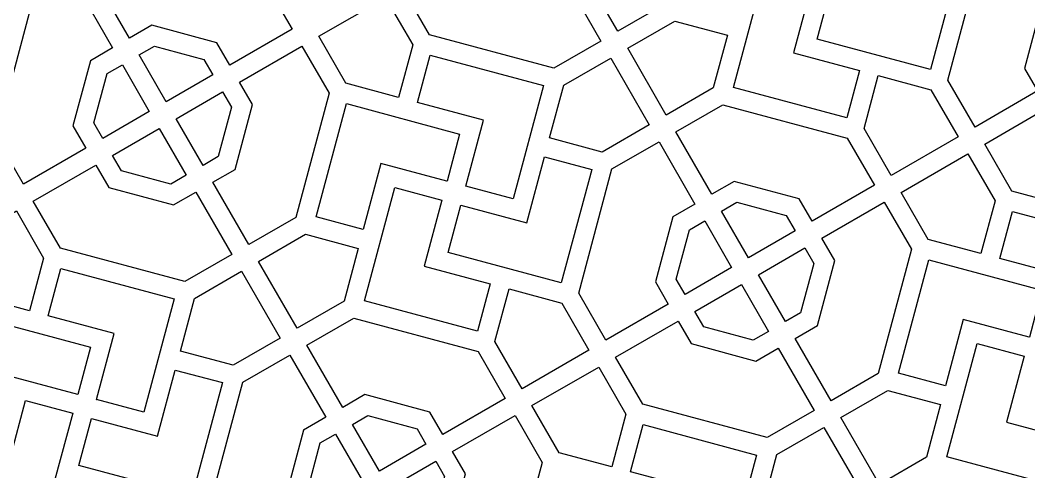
# Model space of a CAD drawing. Header units: centimetres. Extents: x 1.9 to 18.1, y -9.5 to 9.5.
# Drawn here: x 6.387 to 10.741, y 4.709 to 6.658 of the extents above; entities that cross this region are included whole.
import ezdxf

# ---------------------------------------------------------------- set-up
doc = ezdxf.new("R2010")
doc.units = ezdxf.units.CM
doc.header["$MEASUREMENT"] = 0
doc.layers.add('layer 1', color=7, linetype='Continuous')

msp = doc.modelspace()

# ---------------------------------------------------------------- linework, layer by layer
at = {"layer": 'layer 1', "color": 250}
for points, knots in [([(1.85394, 9.5), (1.85394, 9.5), (18.09811, 9.5), (18.09811, 9.5), (18.09811, 9.5), (18.09811, 9.5), (18.09811, 0.05572), (18.09811, 0.05572), (18.09811, 0.05572), (18.09811, 0.05572), (1.85394, 0.05572), (1.85394, 0.05572), (1.85394, 0.05572), (1.85394, 0.05572), (1.85394, 9.5), (1.85394, 9.5)], [0, 0, 0, 0, 0.2, 0.2, 0.2, 0.2, 0.4, 0.4, 0.4, 0.4, 0.6, 0.6, 0.6, 0.6, 1, 1, 1, 1]), ([(8.98309, 7.21415), (8.98309, 7.21415), (8.90797, 6.9338), (8.90797, 6.9338), (8.90797, 6.9338), (8.90797, 6.9338), (8.81209, 6.87845), (8.81209, 6.87845), (8.81209, 6.87845), (8.81209, 6.87845), (8.9672, 6.60979), (8.9672, 6.60979), (8.9672, 6.60979), (8.9672, 6.60979), (9.17002, 6.72689), (9.17002, 6.72689), (9.17002, 6.72689), (9.17002, 6.72689), (9.31383, 7.26364), (9.31383, 7.26364), (9.31383, 7.26364), (9.31383, 7.26364), (9.19669, 7.46653), (9.19669, 7.46653), (9.19669, 7.46653), (9.19669, 7.46653), (8.92721, 7.31095), (8.92721, 7.31095), (8.92721, 7.31095), (8.92721, 7.31095), (8.98309, 7.21415), (8.98309, 7.21415)], [0, 0, 0, 0, 0.1111111, 0.1111111, 0.1111111, 0.1111111, 0.2222222, 0.2222222, 0.2222222, 0.2222222, 0.3333333, 0.3333333, 0.3333333, 0.3333333, 0.4444444, 0.4444444, 0.4444444, 0.4444444, 0.5555556, 0.5555556, 0.5555556, 0.5555556, 0.6666667, 0.6666667, 0.6666667, 0.6666667, 0.7777778, 0.7777778, 0.7777778, 0.7777778, 1, 1, 1, 1]), ([(10.72242, 6.44917), (10.72242, 6.44917), (10.79754, 6.72952), (10.79754, 6.72952), (10.79754, 6.72952), (10.79754, 6.72952), (10.89341, 6.78488), (10.89341, 6.78488), (10.89341, 6.78488), (10.89341, 6.78488), (10.73831, 7.05353), (10.73831, 7.05353), (10.73831, 7.05353), (10.73831, 7.05353), (10.53526, 6.9363), (10.53526, 6.9363), (10.53526, 6.9363), (10.53526, 6.9363), (10.39147, 6.39966), (10.39147, 6.39966), (10.39147, 6.39966), (10.39147, 6.39966), (10.50865, 6.19669), (10.50865, 6.19669), (10.50865, 6.19669), (10.50865, 6.19669), (10.7783, 6.35238), (10.7783, 6.35238), (10.7783, 6.35238), (10.7783, 6.35238), (10.72242, 6.44917), (10.72242, 6.44917)], [0, 0, 0, 0, 0.1111111, 0.1111111, 0.1111111, 0.1111111, 0.2222222, 0.2222222, 0.2222222, 0.2222222, 0.3333333, 0.3333333, 0.3333333, 0.3333333, 0.4444444, 0.4444444, 0.4444444, 0.4444444, 0.5555556, 0.5555556, 0.5555556, 0.5555556, 0.6666667, 0.6666667, 0.6666667, 0.6666667, 0.7777778, 0.7777778, 0.7777778, 0.7777778, 1, 1, 1, 1]), ([(9.88271, 6.78001), (9.88271, 6.78001), (9.88268, 6.77991), (9.88268, 6.77991), (9.88268, 6.77991), (9.88268, 6.77991), (9.88221, 6.78004), (9.88221, 6.78004), (9.88221, 6.78004), (9.88221, 6.78004), (9.8276, 6.57625), (9.8276, 6.57625), (9.8276, 6.57625), (9.8276, 6.57625), (10.31657, 6.44523), (10.31657, 6.44523), (10.31657, 6.44523), (10.31657, 6.44523), (10.44759, 6.9342), (10.44759, 6.9342), (10.44759, 6.9342), (10.44759, 6.9342), (10.24407, 6.98873), (10.24407, 6.98873), (10.24407, 6.98873), (10.24407, 6.98873), (10.16769, 6.70365), (10.16769, 6.70365), (10.16769, 6.70365), (10.16769, 6.70365), (9.88271, 6.78001), (9.88271, 6.78001)], [0, 0, 0, 0, 0.1111111, 0.1111111, 0.1111111, 0.1111111, 0.2222222, 0.2222222, 0.2222222, 0.2222222, 0.3333333, 0.3333333, 0.3333333, 0.3333333, 0.4444444, 0.4444444, 0.4444444, 0.4444444, 0.5555556, 0.5555556, 0.5555556, 0.5555556, 0.6666667, 0.6666667, 0.6666667, 0.6666667, 0.7777778, 0.7777778, 0.7777778, 0.7777778, 1, 1, 1, 1]), ([(7.2353, 6.56085), (7.2353, 6.56085), (7.29118, 6.46406), (7.29118, 6.46406), (7.29118, 6.46406), (7.29118, 6.46406), (7.56067, 6.61965), (7.56067, 6.61965), (7.56067, 6.61965), (7.56067, 6.61965), (7.44349, 6.82261), (7.44349, 6.82261), (7.44349, 6.82261), (7.44349, 6.82261), (6.90684, 6.9664), (6.90684, 6.9664), (6.90684, 6.9664), (6.90684, 6.9664), (6.70396, 6.84927), (6.70396, 6.84927), (6.70396, 6.84927), (6.70396, 6.84927), (6.85907, 6.58062), (6.85907, 6.58062), (6.85907, 6.58062), (6.85907, 6.58062), (6.95495, 6.63597), (6.95495, 6.63597), (6.95495, 6.63597), (6.95495, 6.63597), (7.2353, 6.56085), (7.2353, 6.56085)], [0, 0, 0, 0, 0.1111111, 0.1111111, 0.1111111, 0.1111111, 0.2222222, 0.2222222, 0.2222222, 0.2222222, 0.3333333, 0.3333333, 0.3333333, 0.3333333, 0.4444444, 0.4444444, 0.4444444, 0.4444444, 0.5555556, 0.5555556, 0.5555556, 0.5555556, 0.6666667, 0.6666667, 0.6666667, 0.6666667, 0.7777778, 0.7777778, 0.7777778, 0.7777778, 1, 1, 1, 1]), ([(8.36261, 6.85592), (8.36261, 6.85592), (8.30673, 6.95271), (8.30673, 6.95271), (8.30673, 6.95271), (8.30673, 6.95271), (8.03707, 6.79703), (8.03707, 6.79703), (8.03707, 6.79703), (8.03707, 6.79703), (8.15412, 6.59429), (8.15412, 6.59429), (8.15412, 6.59429), (8.15412, 6.59429), (8.69113, 6.4504), (8.69113, 6.4504), (8.69113, 6.4504), (8.69113, 6.4504), (8.89395, 6.5675), (8.89395, 6.5675), (8.89395, 6.5675), (8.89395, 6.5675), (8.73884, 6.83615), (8.73884, 6.83615), (8.73884, 6.83615), (8.73884, 6.83615), (8.64296, 6.7808), (8.64296, 6.7808), (8.64296, 6.7808), (8.64296, 6.7808), (8.36261, 6.85592), (8.36261, 6.85592)], [0, 0, 0, 0, 0.1111111, 0.1111111, 0.1111111, 0.1111111, 0.2222222, 0.2222222, 0.2222222, 0.2222222, 0.3333333, 0.3333333, 0.3333333, 0.3333333, 0.4444444, 0.4444444, 0.4444444, 0.4444444, 0.5555556, 0.5555556, 0.5555556, 0.5555556, 0.6666667, 0.6666667, 0.6666667, 0.6666667, 0.7777778, 0.7777778, 0.7777778, 0.7777778, 1, 1, 1, 1]), ([(9.80101, 6.80209), (9.80101, 6.80209), (9.59738, 6.85666), (9.59738, 6.85666), (9.59738, 6.85666), (9.59738, 6.85666), (9.46636, 6.36769), (9.46636, 6.36769), (9.46636, 6.36769), (9.46636, 6.36769), (9.95533, 6.23667), (9.95533, 6.23667), (9.95533, 6.23667), (9.95533, 6.23667), (10.00989, 6.4403), (10.00989, 6.4403), (10.00989, 6.4403), (10.00989, 6.4403), (9.72456, 6.51676), (9.72456, 6.51676), (9.72456, 6.51676), (9.72456, 6.51676), (9.80101, 6.80209), (9.80101, 6.80209)], [0, 0, 0, 0, 0.1428571, 0.1428571, 0.1428571, 0.1428571, 0.2857143, 0.2857143, 0.2857143, 0.2857143, 0.4285714, 0.4285714, 0.4285714, 0.4285714, 0.5714286, 0.5714286, 0.5714286, 0.5714286, 0.7142857, 0.7142857, 0.7142857, 0.7142857, 1, 1, 1, 1]), ([(6.61482, 6.20262), (6.61482, 6.20262), (6.68994, 6.48297), (6.68994, 6.48297), (6.68994, 6.48297), (6.68994, 6.48297), (6.78582, 6.53832), (6.78582, 6.53832), (6.78582, 6.53832), (6.78582, 6.53832), (6.63071, 6.80698), (6.63071, 6.80698), (6.63071, 6.80698), (6.63071, 6.80698), (6.42766, 6.68975), (6.42766, 6.68975), (6.42766, 6.68975), (6.42766, 6.68975), (6.28387, 6.15311), (6.28387, 6.15311), (6.28387, 6.15311), (6.28387, 6.15311), (6.40105, 5.95014), (6.40105, 5.95014), (6.40105, 5.95014), (6.40105, 5.95014), (6.6707, 6.10582), (6.6707, 6.10582), (6.6707, 6.10582), (6.6707, 6.10582), (6.61482, 6.20262), (6.61482, 6.20262)], [0, 0, 0, 0, 0.1111111, 0.1111111, 0.1111111, 0.1111111, 0.2222222, 0.2222222, 0.2222222, 0.2222222, 0.3333333, 0.3333333, 0.3333333, 0.3333333, 0.4444444, 0.4444444, 0.4444444, 0.4444444, 0.5555556, 0.5555556, 0.5555556, 0.5555556, 0.6666667, 0.6666667, 0.6666667, 0.6666667, 0.7777778, 0.7777778, 0.7777778, 0.7777778, 1, 1, 1, 1]), ([(8.02062, 6.32445), (8.02062, 6.32445), (8.08152, 6.55176), (8.08152, 6.55176), (8.08152, 6.55176), (8.08152, 6.55176), (7.96421, 6.75496), (7.96421, 6.75496), (7.96421, 6.75496), (7.96421, 6.75496), (7.67583, 6.58847), (7.67583, 6.58847), (7.67583, 6.58847), (7.67583, 6.58847), (7.79305, 6.38543), (7.79305, 6.38543), (7.79305, 6.38543), (7.79305, 6.38543), (8.02062, 6.32445), (8.02062, 6.32445)], [0, 0, 0, 0, 0.1666667, 0.1666667, 0.1666667, 0.1666667, 0.3333333, 0.3333333, 0.3333333, 0.3333333, 0.5, 0.5, 0.5, 0.5, 0.6666667, 0.6666667, 0.6666667, 0.6666667, 1, 1, 1, 1]), ([(9.17576, 6.24855), (9.17576, 6.24855), (9.37873, 6.36573), (9.37873, 6.36573), (9.37873, 6.36573), (9.37873, 6.36573), (9.43966, 6.59311), (9.43966, 6.59311), (9.43966, 6.59311), (9.43966, 6.59311), (9.21217, 6.65407), (9.21217, 6.65407), (9.21217, 6.65407), (9.21217, 6.65407), (9.00927, 6.53693), (9.00927, 6.53693), (9.00927, 6.53693), (9.00927, 6.53693), (9.17576, 6.24855), (9.17576, 6.24855)], [0, 0, 0, 0, 0.1666667, 0.1666667, 0.1666667, 0.1666667, 0.3333333, 0.3333333, 0.3333333, 0.3333333, 0.5, 0.5, 0.5, 0.5, 0.6666667, 0.6666667, 0.6666667, 0.6666667, 1, 1, 1, 1]), ([(7.21832, 6.42199), (7.21832, 6.42199), (7.17986, 6.4886), (7.17986, 6.4886), (7.17986, 6.4886), (7.17986, 6.4886), (6.96683, 6.54568), (6.96683, 6.54568), (6.96683, 6.54568), (6.96683, 6.54568), (6.90114, 6.50775), (6.90114, 6.50775), (6.90114, 6.50775), (6.90114, 6.50775), (7.01757, 6.30609), (7.01757, 6.30609), (7.01757, 6.30609), (7.01757, 6.30609), (7.21832, 6.42199), (7.21832, 6.42199)], [0, 0, 0, 0, 0.1666667, 0.1666667, 0.1666667, 0.1666667, 0.3333333, 0.3333333, 0.3333333, 0.3333333, 0.5, 0.5, 0.5, 0.5, 0.6666667, 0.6666667, 0.6666667, 0.6666667, 1, 1, 1, 1]), ([(7.38936, 6.29401), (7.38936, 6.29401), (7.31424, 6.01366), (7.31424, 6.01366), (7.31424, 6.01366), (7.31424, 6.01366), (7.21836, 5.9583), (7.21836, 5.9583), (7.21836, 5.9583), (7.21836, 5.9583), (7.37347, 5.68965), (7.37347, 5.68965), (7.37347, 5.68965), (7.37347, 5.68965), (7.57629, 5.80675), (7.57629, 5.80675), (7.57629, 5.80675), (7.57629, 5.80675), (7.72011, 6.3435), (7.72011, 6.3435), (7.72011, 6.3435), (7.72011, 6.3435), (7.60296, 6.54639), (7.60296, 6.54639), (7.60296, 6.54639), (7.60296, 6.54639), (7.33348, 6.39081), (7.33348, 6.39081), (7.33348, 6.39081), (7.33348, 6.39081), (7.38936, 6.29401), (7.38936, 6.29401)], [0, 0, 0, 0, 0.1111111, 0.1111111, 0.1111111, 0.1111111, 0.2222222, 0.2222222, 0.2222222, 0.2222222, 0.3333333, 0.3333333, 0.3333333, 0.3333333, 0.4444444, 0.4444444, 0.4444444, 0.4444444, 0.5555556, 0.5555556, 0.5555556, 0.5555556, 0.6666667, 0.6666667, 0.6666667, 0.6666667, 0.7777778, 0.7777778, 0.7777778, 0.7777778, 1, 1, 1, 1]), ([(8.31067, 5.94147), (8.31067, 5.94147), (8.31078, 5.94145), (8.31078, 5.94145), (8.31078, 5.94145), (8.31078, 5.94145), (8.31071, 5.94115), (8.31071, 5.94115), (8.31071, 5.94115), (8.31071, 5.94115), (8.51446, 5.88655), (8.51446, 5.88655), (8.51446, 5.88655), (8.51446, 5.88655), (8.64548, 6.37552), (8.64548, 6.37552), (8.64548, 6.37552), (8.64548, 6.37552), (8.15651, 6.50655), (8.15651, 6.50655), (8.15651, 6.50655), (8.15651, 6.50655), (8.10189, 6.30268), (8.10189, 6.30268), (8.10189, 6.30268), (8.10189, 6.30268), (8.38699, 6.22629), (8.38699, 6.22629), (8.38699, 6.22629), (8.38699, 6.22629), (8.31067, 5.94147), (8.31067, 5.94147)], [0, 0, 0, 0, 0.1111111, 0.1111111, 0.1111111, 0.1111111, 0.2222222, 0.2222222, 0.2222222, 0.2222222, 0.3333333, 0.3333333, 0.3333333, 0.3333333, 0.4444444, 0.4444444, 0.4444444, 0.4444444, 0.5555556, 0.5555556, 0.5555556, 0.5555556, 0.6666667, 0.6666667, 0.6666667, 0.6666667, 0.7777778, 0.7777778, 0.7777778, 0.7777778, 1, 1, 1, 1]), ([(8.93602, 6.49463), (8.93602, 6.49463), (8.73311, 6.37749), (8.73311, 6.37749), (8.73311, 6.37749), (8.73311, 6.37749), (8.67212, 6.14987), (8.67212, 6.14987), (8.67212, 6.14987), (8.67212, 6.14987), (8.89938, 6.08898), (8.89938, 6.08898), (8.89938, 6.08898), (8.89938, 6.08898), (9.10251, 6.20626), (9.10251, 6.20626), (9.10251, 6.20626), (9.10251, 6.20626), (8.93602, 6.49463), (8.93602, 6.49463)], [0, 0, 0, 0, 0.1666667, 0.1666667, 0.1666667, 0.1666667, 0.3333333, 0.3333333, 0.3333333, 0.3333333, 0.5, 0.5, 0.5, 0.5, 0.6666667, 0.6666667, 0.6666667, 0.6666667, 1, 1, 1, 1]), ([(6.74357, 6.14789), (6.74357, 6.14789), (6.94432, 6.2638), (6.94432, 6.2638), (6.94432, 6.2638), (6.94432, 6.2638), (6.82789, 6.46546), (6.82789, 6.46546), (6.82789, 6.46546), (6.82789, 6.46546), (6.76219, 6.42753), (6.76219, 6.42753), (6.76219, 6.42753), (6.76219, 6.42753), (6.70511, 6.2145), (6.70511, 6.2145), (6.70511, 6.2145), (6.70511, 6.2145), (6.74357, 6.14789), (6.74357, 6.14789)], [0, 0, 0, 0, 0.1666667, 0.1666667, 0.1666667, 0.1666667, 0.3333333, 0.3333333, 0.3333333, 0.3333333, 0.5, 0.5, 0.5, 0.5, 0.6666667, 0.6666667, 0.6666667, 0.6666667, 1, 1, 1, 1]), ([(10.43578, 6.15462), (10.43578, 6.15462), (10.3186, 6.35759), (10.3186, 6.35759), (10.3186, 6.35759), (10.3186, 6.35759), (10.09116, 6.41853), (10.09116, 6.41853), (10.09116, 6.41853), (10.09116, 6.41853), (10.03022, 6.1911), (10.03022, 6.1911), (10.03022, 6.1911), (10.03022, 6.1911), (10.14741, 5.98813), (10.14741, 5.98813), (10.14741, 5.98813), (10.14741, 5.98813), (10.43578, 6.15462), (10.43578, 6.15462)], [0, 0, 0, 0, 0.1666667, 0.1666667, 0.1666667, 0.1666667, 0.3333333, 0.3333333, 0.3333333, 0.3333333, 0.5, 0.5, 0.5, 0.5, 0.6666667, 0.6666667, 0.6666667, 0.6666667, 1, 1, 1, 1]), ([(7.26061, 6.34874), (7.26061, 6.34874), (7.05986, 6.23284), (7.05986, 6.23284), (7.05986, 6.23284), (7.05986, 6.23284), (7.17629, 6.03117), (7.17629, 6.03117), (7.17629, 6.03117), (7.17629, 6.03117), (7.24199, 6.0691), (7.24199, 6.0691), (7.24199, 6.0691), (7.24199, 6.0691), (7.29907, 6.28212), (7.29907, 6.28212), (7.29907, 6.28212), (7.29907, 6.28212), (7.26061, 6.34874), (7.26061, 6.34874)], [0, 0, 0, 0, 0.1666667, 0.1666667, 0.1666667, 0.1666667, 0.3333333, 0.3333333, 0.3333333, 0.3333333, 0.5, 0.5, 0.5, 0.5, 0.6666667, 0.6666667, 0.6666667, 0.6666667, 1, 1, 1, 1]), ([(8.22915, 5.96327), (8.22915, 5.96327), (8.22939, 5.9632), (8.22939, 5.9632), (8.22939, 5.9632), (8.22939, 5.9632), (8.28394, 6.16678), (8.28394, 6.16678), (8.28394, 6.16678), (8.28394, 6.16678), (7.79497, 6.29781), (7.79497, 6.29781), (7.79497, 6.29781), (7.79497, 6.29781), (7.66395, 5.80884), (7.66395, 5.80884), (7.66395, 5.80884), (7.66395, 5.80884), (7.8677, 5.75424), (7.8677, 5.75424), (7.8677, 5.75424), (7.8677, 5.75424), (7.94415, 6.03957), (7.94415, 6.03957), (7.94415, 6.03957), (7.94415, 6.03957), (8.22913, 5.96321), (8.22913, 5.96321), (8.22913, 5.96321), (8.22913, 5.96321), (8.22915, 5.96327), (8.22915, 5.96327)], [0, 0, 0, 0, 0.1111111, 0.1111111, 0.1111111, 0.1111111, 0.2222222, 0.2222222, 0.2222222, 0.2222222, 0.3333333, 0.3333333, 0.3333333, 0.3333333, 0.4444444, 0.4444444, 0.4444444, 0.4444444, 0.5555556, 0.5555556, 0.5555556, 0.5555556, 0.6666667, 0.6666667, 0.6666667, 0.6666667, 0.7777778, 0.7777778, 0.7777778, 0.7777778, 1, 1, 1, 1]), ([(9.74917, 5.88726), (9.74917, 5.88726), (9.80505, 5.79047), (9.80505, 5.79047), (9.80505, 5.79047), (9.80505, 5.79047), (10.07454, 5.94606), (10.07454, 5.94606), (10.07454, 5.94606), (10.07454, 5.94606), (9.95736, 6.14902), (9.95736, 6.14902), (9.95736, 6.14902), (9.95736, 6.14902), (9.42071, 6.29282), (9.42071, 6.29282), (9.42071, 6.29282), (9.42071, 6.29282), (9.21783, 6.17568), (9.21783, 6.17568), (9.21783, 6.17568), (9.21783, 6.17568), (9.37294, 5.90703), (9.37294, 5.90703), (9.37294, 5.90703), (9.37294, 5.90703), (9.46882, 5.96238), (9.46882, 5.96238), (9.46882, 5.96238), (9.46882, 5.96238), (9.74917, 5.88726), (9.74917, 5.88726)], [0, 0, 0, 0, 0.1111111, 0.1111111, 0.1111111, 0.1111111, 0.2222222, 0.2222222, 0.2222222, 0.2222222, 0.3333333, 0.3333333, 0.3333333, 0.3333333, 0.4444444, 0.4444444, 0.4444444, 0.4444444, 0.5555556, 0.5555556, 0.5555556, 0.5555556, 0.6666667, 0.6666667, 0.6666667, 0.6666667, 0.7777778, 0.7777778, 0.7777778, 0.7777778, 1, 1, 1, 1]), ([(10.87648, 6.18233), (10.87648, 6.18233), (10.82059, 6.27912), (10.82059, 6.27912), (10.82059, 6.27912), (10.82059, 6.27912), (10.55094, 6.12344), (10.55094, 6.12344), (10.55094, 6.12344), (10.55094, 6.12344), (10.66799, 5.9207), (10.66799, 5.9207), (10.66799, 5.9207), (10.66799, 5.9207), (11.205, 5.77682), (11.205, 5.77682), (11.205, 5.77682), (11.205, 5.77682), (11.40781, 5.89391), (11.40781, 5.89391), (11.40781, 5.89391), (11.40781, 5.89391), (11.25271, 6.16256), (11.25271, 6.16256), (11.25271, 6.16256), (11.25271, 6.16256), (11.15683, 6.10721), (11.15683, 6.10721), (11.15683, 6.10721), (11.15683, 6.10721), (10.87648, 6.18233), (10.87648, 6.18233)], [0, 0, 0, 0, 0.1111111, 0.1111111, 0.1111111, 0.1111111, 0.2222222, 0.2222222, 0.2222222, 0.2222222, 0.3333333, 0.3333333, 0.3333333, 0.3333333, 0.4444444, 0.4444444, 0.4444444, 0.4444444, 0.5555556, 0.5555556, 0.5555556, 0.5555556, 0.6666667, 0.6666667, 0.6666667, 0.6666667, 0.7777778, 0.7777778, 0.7777778, 0.7777778, 1, 1, 1, 1]), ([(6.78586, 6.07464), (6.78586, 6.07464), (6.82432, 6.00803), (6.82432, 6.00803), (6.82432, 6.00803), (6.82432, 6.00803), (7.03735, 5.95095), (7.03735, 5.95095), (7.03735, 5.95095), (7.03735, 5.95095), (7.10304, 5.98888), (7.10304, 5.98888), (7.10304, 5.98888), (7.10304, 5.98888), (6.98661, 6.19054), (6.98661, 6.19054), (6.98661, 6.19054), (6.98661, 6.19054), (6.78586, 6.07464), (6.78586, 6.07464)], [0, 0, 0, 0, 0.1666667, 0.1666667, 0.1666667, 0.1666667, 0.3333333, 0.3333333, 0.3333333, 0.3333333, 0.5, 0.5, 0.5, 0.5, 0.6666667, 0.6666667, 0.6666667, 0.6666667, 1, 1, 1, 1]), ([(9.12869, 5.52903), (9.12869, 5.52903), (9.20381, 5.80938), (9.20381, 5.80938), (9.20381, 5.80938), (9.20381, 5.80938), (9.29969, 5.86474), (9.29969, 5.86474), (9.29969, 5.86474), (9.29969, 5.86474), (9.14458, 6.13339), (9.14458, 6.13339), (9.14458, 6.13339), (9.14458, 6.13339), (8.94153, 6.01616), (8.94153, 6.01616), (8.94153, 6.01616), (8.94153, 6.01616), (8.79774, 5.47952), (8.79774, 5.47952), (8.79774, 5.47952), (8.79774, 5.47952), (8.91492, 5.27655), (8.91492, 5.27655), (8.91492, 5.27655), (8.91492, 5.27655), (9.18457, 5.43224), (9.18457, 5.43224), (9.18457, 5.43224), (9.18457, 5.43224), (9.12869, 5.52903), (9.12869, 5.52903)], [0, 0, 0, 0, 0.1111111, 0.1111111, 0.1111111, 0.1111111, 0.2222222, 0.2222222, 0.2222222, 0.2222222, 0.3333333, 0.3333333, 0.3333333, 0.3333333, 0.4444444, 0.4444444, 0.4444444, 0.4444444, 0.5555556, 0.5555556, 0.5555556, 0.5555556, 0.6666667, 0.6666667, 0.6666667, 0.6666667, 0.7777778, 0.7777778, 0.7777778, 0.7777778, 1, 1, 1, 1]), ([(8.28898, 5.85987), (8.28898, 5.85987), (8.28895, 5.85977), (8.28895, 5.85977), (8.28895, 5.85977), (8.28895, 5.85977), (8.28848, 5.8599), (8.28848, 5.8599), (8.28848, 5.8599), (8.28848, 5.8599), (8.23387, 5.65611), (8.23387, 5.65611), (8.23387, 5.65611), (8.23387, 5.65611), (8.72284, 5.52509), (8.72284, 5.52509), (8.72284, 5.52509), (8.72284, 5.52509), (8.85386, 6.01406), (8.85386, 6.01406), (8.85386, 6.01406), (8.85386, 6.01406), (8.65035, 6.0686), (8.65035, 6.0686), (8.65035, 6.0686), (8.65035, 6.0686), (8.57396, 5.78351), (8.57396, 5.78351), (8.57396, 5.78351), (8.57396, 5.78351), (8.28898, 5.85987), (8.28898, 5.85987)], [0, 0, 0, 0, 0.1111111, 0.1111111, 0.1111111, 0.1111111, 0.2222222, 0.2222222, 0.2222222, 0.2222222, 0.3333333, 0.3333333, 0.3333333, 0.3333333, 0.4444444, 0.4444444, 0.4444444, 0.4444444, 0.5555556, 0.5555556, 0.5555556, 0.5555556, 0.6666667, 0.6666667, 0.6666667, 0.6666667, 0.7777778, 0.7777778, 0.7777778, 0.7777778, 1, 1, 1, 1]), ([(10.53448, 5.65087), (10.53448, 5.65087), (10.59539, 5.87818), (10.59539, 5.87818), (10.59539, 5.87818), (10.59539, 5.87818), (10.47808, 6.08137), (10.47808, 6.08137), (10.47808, 6.08137), (10.47808, 6.08137), (10.1897, 5.91488), (10.1897, 5.91488), (10.1897, 5.91488), (10.1897, 5.91488), (10.30692, 5.71184), (10.30692, 5.71184), (10.30692, 5.71184), (10.30692, 5.71184), (10.53448, 5.65087), (10.53448, 5.65087)], [0, 0, 0, 0, 0.1666667, 0.1666667, 0.1666667, 0.1666667, 0.3333333, 0.3333333, 0.3333333, 0.3333333, 0.5, 0.5, 0.5, 0.5, 0.6666667, 0.6666667, 0.6666667, 0.6666667, 1, 1, 1, 1]), ([(6.76888, 5.93578), (6.76888, 5.93578), (6.713, 6.03257), (6.713, 6.03257), (6.713, 6.03257), (6.713, 6.03257), (6.44334, 5.87689), (6.44334, 5.87689), (6.44334, 5.87689), (6.44334, 5.87689), (6.5604, 5.67415), (6.5604, 5.67415), (6.5604, 5.67415), (6.5604, 5.67415), (7.0974, 5.53026), (7.0974, 5.53026), (7.0974, 5.53026), (7.0974, 5.53026), (7.30022, 5.64736), (7.30022, 5.64736), (7.30022, 5.64736), (7.30022, 5.64736), (7.14511, 5.91601), (7.14511, 5.91601), (7.14511, 5.91601), (7.14511, 5.91601), (7.04923, 5.86066), (7.04923, 5.86066), (7.04923, 5.86066), (7.04923, 5.86066), (6.76888, 5.93578), (6.76888, 5.93578)], [0, 0, 0, 0, 0.1111111, 0.1111111, 0.1111111, 0.1111111, 0.2222222, 0.2222222, 0.2222222, 0.2222222, 0.3333333, 0.3333333, 0.3333333, 0.3333333, 0.4444444, 0.4444444, 0.4444444, 0.4444444, 0.5555556, 0.5555556, 0.5555556, 0.5555556, 0.6666667, 0.6666667, 0.6666667, 0.6666667, 0.7777778, 0.7777778, 0.7777778, 0.7777778, 1, 1, 1, 1]), ([(8.20728, 5.88196), (8.20728, 5.88196), (8.00365, 5.93652), (8.00365, 5.93652), (8.00365, 5.93652), (8.00365, 5.93652), (7.87263, 5.44755), (7.87263, 5.44755), (7.87263, 5.44755), (7.87263, 5.44755), (8.3616, 5.31653), (8.3616, 5.31653), (8.3616, 5.31653), (8.3616, 5.31653), (8.41616, 5.52016), (8.41616, 5.52016), (8.41616, 5.52016), (8.41616, 5.52016), (8.13083, 5.59662), (8.13083, 5.59662), (8.13083, 5.59662), (8.13083, 5.59662), (8.20728, 5.88196), (8.20728, 5.88196)], [0, 0, 0, 0, 0.1428571, 0.1428571, 0.1428571, 0.1428571, 0.2857143, 0.2857143, 0.2857143, 0.2857143, 0.4285714, 0.4285714, 0.4285714, 0.4285714, 0.5714286, 0.5714286, 0.5714286, 0.5714286, 0.7142857, 0.7142857, 0.7142857, 0.7142857, 1, 1, 1, 1]), ([(6.42689, 5.40431), (6.42689, 5.40431), (6.48779, 5.63163), (6.48779, 5.63163), (6.48779, 5.63163), (6.48779, 5.63163), (6.37048, 5.83482), (6.37048, 5.83482), (6.37048, 5.83482), (6.37048, 5.83482), (6.0821, 5.66833), (6.0821, 5.66833), (6.0821, 5.66833), (6.0821, 5.66833), (6.19932, 5.46529), (6.19932, 5.46529), (6.19932, 5.46529), (6.19932, 5.46529), (6.42689, 5.40431), (6.42689, 5.40431)], [0, 0, 0, 0, 0.1666667, 0.1666667, 0.1666667, 0.1666667, 0.3333333, 0.3333333, 0.3333333, 0.3333333, 0.5, 0.5, 0.5, 0.5, 0.6666667, 0.6666667, 0.6666667, 0.6666667, 1, 1, 1, 1]), ([(9.73219, 5.7484), (9.73219, 5.7484), (9.69373, 5.81501), (9.69373, 5.81501), (9.69373, 5.81501), (9.69373, 5.81501), (9.4807, 5.87209), (9.4807, 5.87209), (9.4807, 5.87209), (9.4807, 5.87209), (9.41501, 5.83416), (9.41501, 5.83416), (9.41501, 5.83416), (9.41501, 5.83416), (9.53144, 5.6325), (9.53144, 5.6325), (9.53144, 5.6325), (9.53144, 5.6325), (9.73219, 5.7484), (9.73219, 5.7484)], [0, 0, 0, 0, 0.1666667, 0.1666667, 0.1666667, 0.1666667, 0.3333333, 0.3333333, 0.3333333, 0.3333333, 0.5, 0.5, 0.5, 0.5, 0.6666667, 0.6666667, 0.6666667, 0.6666667, 1, 1, 1, 1]), ([(9.90323, 5.62042), (9.90323, 5.62042), (9.82811, 5.34007), (9.82811, 5.34007), (9.82811, 5.34007), (9.82811, 5.34007), (9.73223, 5.28472), (9.73223, 5.28472), (9.73223, 5.28472), (9.73223, 5.28472), (9.88734, 5.01606), (9.88734, 5.01606), (9.88734, 5.01606), (9.88734, 5.01606), (10.09015, 5.13316), (10.09015, 5.13316), (10.09015, 5.13316), (10.09015, 5.13316), (10.23397, 5.66991), (10.23397, 5.66991), (10.23397, 5.66991), (10.23397, 5.66991), (10.11683, 5.87281), (10.11683, 5.87281), (10.11683, 5.87281), (10.11683, 5.87281), (9.84734, 5.71722), (9.84734, 5.71722), (9.84734, 5.71722), (9.84734, 5.71722), (9.90323, 5.62042), (9.90323, 5.62042)], [0, 0, 0, 0, 0.1111111, 0.1111111, 0.1111111, 0.1111111, 0.2222222, 0.2222222, 0.2222222, 0.2222222, 0.3333333, 0.3333333, 0.3333333, 0.3333333, 0.4444444, 0.4444444, 0.4444444, 0.4444444, 0.5555556, 0.5555556, 0.5555556, 0.5555556, 0.6666667, 0.6666667, 0.6666667, 0.6666667, 0.7777778, 0.7777778, 0.7777778, 0.7777778, 1, 1, 1, 1]), ([(9.25744, 5.4743), (9.25744, 5.4743), (9.45819, 5.59021), (9.45819, 5.59021), (9.45819, 5.59021), (9.45819, 5.59021), (9.34176, 5.79187), (9.34176, 5.79187), (9.34176, 5.79187), (9.34176, 5.79187), (9.27606, 5.75394), (9.27606, 5.75394), (9.27606, 5.75394), (9.27606, 5.75394), (9.21898, 5.54092), (9.21898, 5.54092), (9.21898, 5.54092), (9.21898, 5.54092), (9.25744, 5.4743), (9.25744, 5.4743)], [0, 0, 0, 0, 0.1666667, 0.1666667, 0.1666667, 0.1666667, 0.3333333, 0.3333333, 0.3333333, 0.3333333, 0.5, 0.5, 0.5, 0.5, 0.6666667, 0.6666667, 0.6666667, 0.6666667, 1, 1, 1, 1]), ([(10.82454, 5.26789), (10.82454, 5.26789), (10.82465, 5.26786), (10.82465, 5.26786), (10.82465, 5.26786), (10.82465, 5.26786), (10.82457, 5.26756), (10.82457, 5.26756), (10.82457, 5.26756), (10.82457, 5.26756), (11.02833, 5.21297), (11.02833, 5.21297), (11.02833, 5.21297), (11.02833, 5.21297), (11.15935, 5.70193), (11.15935, 5.70193), (11.15935, 5.70193), (11.15935, 5.70193), (10.67038, 5.83296), (10.67038, 5.83296), (10.67038, 5.83296), (10.67038, 5.83296), (10.61575, 5.62909), (10.61575, 5.62909), (10.61575, 5.62909), (10.61575, 5.62909), (10.90086, 5.5527), (10.90086, 5.5527), (10.90086, 5.5527), (10.90086, 5.5527), (10.82454, 5.26789), (10.82454, 5.26789)], [0, 0, 0, 0, 0.1111111, 0.1111111, 0.1111111, 0.1111111, 0.2222222, 0.2222222, 0.2222222, 0.2222222, 0.3333333, 0.3333333, 0.3333333, 0.3333333, 0.4444444, 0.4444444, 0.4444444, 0.4444444, 0.5555556, 0.5555556, 0.5555556, 0.5555556, 0.6666667, 0.6666667, 0.6666667, 0.6666667, 0.7777778, 0.7777778, 0.7777778, 0.7777778, 1, 1, 1, 1]), ([(7.58203, 5.32841), (7.58203, 5.32841), (7.785, 5.44559), (7.785, 5.44559), (7.785, 5.44559), (7.785, 5.44559), (7.84593, 5.67297), (7.84593, 5.67297), (7.84593, 5.67297), (7.84593, 5.67297), (7.61844, 5.73393), (7.61844, 5.73393), (7.61844, 5.73393), (7.61844, 5.73393), (7.41554, 5.61679), (7.41554, 5.61679), (7.41554, 5.61679), (7.41554, 5.61679), (7.58203, 5.32841), (7.58203, 5.32841)], [0, 0, 0, 0, 0.1666667, 0.1666667, 0.1666667, 0.1666667, 0.3333333, 0.3333333, 0.3333333, 0.3333333, 0.5, 0.5, 0.5, 0.5, 0.6666667, 0.6666667, 0.6666667, 0.6666667, 1, 1, 1, 1]), ([(9.77448, 5.67515), (9.77448, 5.67515), (9.57373, 5.55925), (9.57373, 5.55925), (9.57373, 5.55925), (9.57373, 5.55925), (9.69016, 5.35758), (9.69016, 5.35758), (9.69016, 5.35758), (9.69016, 5.35758), (9.75586, 5.39551), (9.75586, 5.39551), (9.75586, 5.39551), (9.75586, 5.39551), (9.81294, 5.60854), (9.81294, 5.60854), (9.81294, 5.60854), (9.81294, 5.60854), (9.77448, 5.67515), (9.77448, 5.67515)], [0, 0, 0, 0, 0.1666667, 0.1666667, 0.1666667, 0.1666667, 0.3333333, 0.3333333, 0.3333333, 0.3333333, 0.5, 0.5, 0.5, 0.5, 0.6666667, 0.6666667, 0.6666667, 0.6666667, 1, 1, 1, 1]), ([(10.74302, 5.28968), (10.74302, 5.28968), (10.74326, 5.28962), (10.74326, 5.28962), (10.74326, 5.28962), (10.74326, 5.28962), (10.79781, 5.49319), (10.79781, 5.49319), (10.79781, 5.49319), (10.79781, 5.49319), (10.30884, 5.62422), (10.30884, 5.62422), (10.30884, 5.62422), (10.30884, 5.62422), (10.17782, 5.13525), (10.17782, 5.13525), (10.17782, 5.13525), (10.17782, 5.13525), (10.38157, 5.08065), (10.38157, 5.08065), (10.38157, 5.08065), (10.38157, 5.08065), (10.45802, 5.36598), (10.45802, 5.36598), (10.45802, 5.36598), (10.45802, 5.36598), (10.743, 5.28962), (10.743, 5.28962), (10.743, 5.28962), (10.743, 5.28962), (10.74302, 5.28968), (10.74302, 5.28968)], [0, 0, 0, 0, 0.1111111, 0.1111111, 0.1111111, 0.1111111, 0.2222222, 0.2222222, 0.2222222, 0.2222222, 0.3333333, 0.3333333, 0.3333333, 0.3333333, 0.4444444, 0.4444444, 0.4444444, 0.4444444, 0.5555556, 0.5555556, 0.5555556, 0.5555556, 0.6666667, 0.6666667, 0.6666667, 0.6666667, 0.7777778, 0.7777778, 0.7777778, 0.7777778, 1, 1, 1, 1]), ([(6.71694, 5.02133), (6.71694, 5.02133), (6.71706, 5.02131), (6.71706, 5.02131), (6.71706, 5.02131), (6.71706, 5.02131), (6.71698, 5.02101), (6.71698, 5.02101), (6.71698, 5.02101), (6.71698, 5.02101), (6.92074, 4.96642), (6.92074, 4.96642), (6.92074, 4.96642), (6.92074, 4.96642), (7.05175, 5.45538), (7.05175, 5.45538), (7.05175, 5.45538), (7.05175, 5.45538), (6.56278, 5.58641), (6.56278, 5.58641), (6.56278, 5.58641), (6.56278, 5.58641), (6.50816, 5.38254), (6.50816, 5.38254), (6.50816, 5.38254), (6.50816, 5.38254), (6.79326, 5.30615), (6.79326, 5.30615), (6.79326, 5.30615), (6.79326, 5.30615), (6.71694, 5.02133), (6.71694, 5.02133)], [0, 0, 0, 0, 0.1111111, 0.1111111, 0.1111111, 0.1111111, 0.2222222, 0.2222222, 0.2222222, 0.2222222, 0.3333333, 0.3333333, 0.3333333, 0.3333333, 0.4444444, 0.4444444, 0.4444444, 0.4444444, 0.5555556, 0.5555556, 0.5555556, 0.5555556, 0.6666667, 0.6666667, 0.6666667, 0.6666667, 0.7777778, 0.7777778, 0.7777778, 0.7777778, 1, 1, 1, 1]), ([(7.34229, 5.57449), (7.34229, 5.57449), (7.13939, 5.45735), (7.13939, 5.45735), (7.13939, 5.45735), (7.13939, 5.45735), (7.0784, 5.22973), (7.0784, 5.22973), (7.0784, 5.22973), (7.0784, 5.22973), (7.30565, 5.16884), (7.30565, 5.16884), (7.30565, 5.16884), (7.30565, 5.16884), (7.50878, 5.28612), (7.50878, 5.28612), (7.50878, 5.28612), (7.50878, 5.28612), (7.34229, 5.57449), (7.34229, 5.57449)], [0, 0, 0, 0, 0.1666667, 0.1666667, 0.1666667, 0.1666667, 0.3333333, 0.3333333, 0.3333333, 0.3333333, 0.5, 0.5, 0.5, 0.5, 0.6666667, 0.6666667, 0.6666667, 0.6666667, 1, 1, 1, 1]), ([(8.84205, 5.23448), (8.84205, 5.23448), (8.72487, 5.43745), (8.72487, 5.43745), (8.72487, 5.43745), (8.72487, 5.43745), (8.49743, 5.49839), (8.49743, 5.49839), (8.49743, 5.49839), (8.49743, 5.49839), (8.43649, 5.27096), (8.43649, 5.27096), (8.43649, 5.27096), (8.43649, 5.27096), (8.55368, 5.06799), (8.55368, 5.06799), (8.55368, 5.06799), (8.55368, 5.06799), (8.84205, 5.23448), (8.84205, 5.23448)], [0, 0, 0, 0, 0.1666667, 0.1666667, 0.1666667, 0.1666667, 0.3333333, 0.3333333, 0.3333333, 0.3333333, 0.5, 0.5, 0.5, 0.5, 0.6666667, 0.6666667, 0.6666667, 0.6666667, 1, 1, 1, 1]), ([(9.29973, 5.40105), (9.29973, 5.40105), (9.33819, 5.33444), (9.33819, 5.33444), (9.33819, 5.33444), (9.33819, 5.33444), (9.55121, 5.27736), (9.55121, 5.27736), (9.55121, 5.27736), (9.55121, 5.27736), (9.61691, 5.31529), (9.61691, 5.31529), (9.61691, 5.31529), (9.61691, 5.31529), (9.50048, 5.51696), (9.50048, 5.51696), (9.50048, 5.51696), (9.50048, 5.51696), (9.29973, 5.40105), (9.29973, 5.40105)], [0, 0, 0, 0, 0.1666667, 0.1666667, 0.1666667, 0.1666667, 0.3333333, 0.3333333, 0.3333333, 0.3333333, 0.5, 0.5, 0.5, 0.5, 0.6666667, 0.6666667, 0.6666667, 0.6666667, 1, 1, 1, 1]), ([(6.63542, 5.04313), (6.63542, 5.04313), (6.63566, 5.04307), (6.63566, 5.04307), (6.63566, 5.04307), (6.63566, 5.04307), (6.69021, 5.24665), (6.69021, 5.24665), (6.69021, 5.24665), (6.69021, 5.24665), (6.20124, 5.37767), (6.20124, 5.37767), (6.20124, 5.37767), (6.20124, 5.37767), (6.07022, 4.8887), (6.07022, 4.8887), (6.07022, 4.8887), (6.07022, 4.8887), (6.27397, 4.8341), (6.27397, 4.8341), (6.27397, 4.8341), (6.27397, 4.8341), (6.35043, 5.11943), (6.35043, 5.11943), (6.35043, 5.11943), (6.35043, 5.11943), (6.6354, 5.04307), (6.6354, 5.04307), (6.6354, 5.04307), (6.6354, 5.04307), (6.63542, 5.04313), (6.63542, 5.04313)], [0, 0, 0, 0, 0.1111111, 0.1111111, 0.1111111, 0.1111111, 0.2222222, 0.2222222, 0.2222222, 0.2222222, 0.3333333, 0.3333333, 0.3333333, 0.3333333, 0.4444444, 0.4444444, 0.4444444, 0.4444444, 0.5555556, 0.5555556, 0.5555556, 0.5555556, 0.6666667, 0.6666667, 0.6666667, 0.6666667, 0.7777778, 0.7777778, 0.7777778, 0.7777778, 1, 1, 1, 1]), ([(8.15544, 4.96712), (8.15544, 4.96712), (8.21132, 4.87033), (8.21132, 4.87033), (8.21132, 4.87033), (8.21132, 4.87033), (8.48081, 5.02592), (8.48081, 5.02592), (8.48081, 5.02592), (8.48081, 5.02592), (8.36363, 5.22888), (8.36363, 5.22888), (8.36363, 5.22888), (8.36363, 5.22888), (7.82698, 5.37268), (7.82698, 5.37268), (7.82698, 5.37268), (7.82698, 5.37268), (7.6241, 5.25554), (7.6241, 5.25554), (7.6241, 5.25554), (7.6241, 5.25554), (7.77921, 4.98689), (7.77921, 4.98689), (7.77921, 4.98689), (7.77921, 4.98689), (7.87509, 5.04224), (7.87509, 5.04224), (7.87509, 5.04224), (7.87509, 5.04224), (8.15544, 4.96712), (8.15544, 4.96712)], [0, 0, 0, 0, 0.1111111, 0.1111111, 0.1111111, 0.1111111, 0.2222222, 0.2222222, 0.2222222, 0.2222222, 0.3333333, 0.3333333, 0.3333333, 0.3333333, 0.4444444, 0.4444444, 0.4444444, 0.4444444, 0.5555556, 0.5555556, 0.5555556, 0.5555556, 0.6666667, 0.6666667, 0.6666667, 0.6666667, 0.7777778, 0.7777778, 0.7777778, 0.7777778, 1, 1, 1, 1]), ([(9.28275, 5.26219), (9.28275, 5.26219), (9.22687, 5.35898), (9.22687, 5.35898), (9.22687, 5.35898), (9.22687, 5.35898), (8.95721, 5.2033), (8.95721, 5.2033), (8.95721, 5.2033), (8.95721, 5.2033), (9.07426, 5.00056), (9.07426, 5.00056), (9.07426, 5.00056), (9.07426, 5.00056), (9.61127, 4.85668), (9.61127, 4.85668), (9.61127, 4.85668), (9.61127, 4.85668), (9.81408, 4.97377), (9.81408, 4.97377), (9.81408, 4.97377), (9.81408, 4.97377), (9.65898, 5.24243), (9.65898, 5.24243), (9.65898, 5.24243), (9.65898, 5.24243), (9.5631, 5.18707), (9.5631, 5.18707), (9.5631, 5.18707), (9.5631, 5.18707), (9.28275, 5.26219), (9.28275, 5.26219)], [0, 0, 0, 0, 0.1111111, 0.1111111, 0.1111111, 0.1111111, 0.2222222, 0.2222222, 0.2222222, 0.2222222, 0.3333333, 0.3333333, 0.3333333, 0.3333333, 0.4444444, 0.4444444, 0.4444444, 0.4444444, 0.5555556, 0.5555556, 0.5555556, 0.5555556, 0.6666667, 0.6666667, 0.6666667, 0.6666667, 0.7777778, 0.7777778, 0.7777778, 0.7777778, 1, 1, 1, 1]), ([(10.72115, 5.20837), (10.72115, 5.20837), (10.51752, 5.26293), (10.51752, 5.26293), (10.51752, 5.26293), (10.51752, 5.26293), (10.3865, 4.77396), (10.3865, 4.77396), (10.3865, 4.77396), (10.3865, 4.77396), (10.87547, 4.64294), (10.87547, 4.64294), (10.87547, 4.64294), (10.87547, 4.64294), (10.93003, 4.84657), (10.93003, 4.84657), (10.93003, 4.84657), (10.93003, 4.84657), (10.6447, 4.92303), (10.6447, 4.92303), (10.6447, 4.92303), (10.6447, 4.92303), (10.72115, 5.20837), (10.72115, 5.20837)], [0, 0, 0, 0, 0.1428571, 0.1428571, 0.1428571, 0.1428571, 0.2857143, 0.2857143, 0.2857143, 0.2857143, 0.4285714, 0.4285714, 0.4285714, 0.4285714, 0.5714286, 0.5714286, 0.5714286, 0.5714286, 0.7142857, 0.7142857, 0.7142857, 0.7142857, 1, 1, 1, 1]), ([(7.53496, 4.60889), (7.53496, 4.60889), (7.61008, 4.88924), (7.61008, 4.88924), (7.61008, 4.88924), (7.61008, 4.88924), (7.70596, 4.9446), (7.70596, 4.9446), (7.70596, 4.9446), (7.70596, 4.9446), (7.55085, 5.21325), (7.55085, 5.21325), (7.55085, 5.21325), (7.55085, 5.21325), (7.3478, 5.09602), (7.3478, 5.09602), (7.3478, 5.09602), (7.3478, 5.09602), (7.20401, 4.55938), (7.20401, 4.55938), (7.20401, 4.55938), (7.20401, 4.55938), (7.32119, 4.35641), (7.32119, 4.35641), (7.32119, 4.35641), (7.32119, 4.35641), (7.59085, 4.5121), (7.59085, 4.5121), (7.59085, 4.5121), (7.59085, 4.5121), (7.53496, 4.60889), (7.53496, 4.60889)], [0, 0, 0, 0, 0.1111111, 0.1111111, 0.1111111, 0.1111111, 0.2222222, 0.2222222, 0.2222222, 0.2222222, 0.3333333, 0.3333333, 0.3333333, 0.3333333, 0.4444444, 0.4444444, 0.4444444, 0.4444444, 0.5555556, 0.5555556, 0.5555556, 0.5555556, 0.6666667, 0.6666667, 0.6666667, 0.6666667, 0.7777778, 0.7777778, 0.7777778, 0.7777778, 1, 1, 1, 1]), ([(6.69525, 4.93973), (6.69525, 4.93973), (6.69522, 4.93963), (6.69522, 4.93963), (6.69522, 4.93963), (6.69522, 4.93963), (6.69475, 4.93976), (6.69475, 4.93976), (6.69475, 4.93976), (6.69475, 4.93976), (6.64014, 4.73598), (6.64014, 4.73598), (6.64014, 4.73598), (6.64014, 4.73598), (7.12912, 4.60496), (7.12912, 4.60496), (7.12912, 4.60496), (7.12912, 4.60496), (7.26013, 5.09392), (7.26013, 5.09392), (7.26013, 5.09392), (7.26013, 5.09392), (7.05662, 5.14846), (7.05662, 5.14846), (7.05662, 5.14846), (7.05662, 5.14846), (6.98023, 4.86337), (6.98023, 4.86337), (6.98023, 4.86337), (6.98023, 4.86337), (6.69525, 4.93973), (6.69525, 4.93973)], [0, 0, 0, 0, 0.1111111, 0.1111111, 0.1111111, 0.1111111, 0.2222222, 0.2222222, 0.2222222, 0.2222222, 0.3333333, 0.3333333, 0.3333333, 0.3333333, 0.4444444, 0.4444444, 0.4444444, 0.4444444, 0.5555556, 0.5555556, 0.5555556, 0.5555556, 0.6666667, 0.6666667, 0.6666667, 0.6666667, 0.7777778, 0.7777778, 0.7777778, 0.7777778, 1, 1, 1, 1]), ([(8.94076, 4.73073), (8.94076, 4.73073), (9.00166, 4.95804), (9.00166, 4.95804), (9.00166, 4.95804), (9.00166, 4.95804), (8.88435, 5.16123), (8.88435, 5.16123), (8.88435, 5.16123), (8.88435, 5.16123), (8.59597, 4.99474), (8.59597, 4.99474), (8.59597, 4.99474), (8.59597, 4.99474), (8.71319, 4.7917), (8.71319, 4.7917), (8.71319, 4.7917), (8.71319, 4.7917), (8.94076, 4.73073), (8.94076, 4.73073)], [0, 0, 0, 0, 0.1666667, 0.1666667, 0.1666667, 0.1666667, 0.3333333, 0.3333333, 0.3333333, 0.3333333, 0.5, 0.5, 0.5, 0.5, 0.6666667, 0.6666667, 0.6666667, 0.6666667, 1, 1, 1, 1]), ([(10.0959, 4.65482), (10.0959, 4.65482), (10.29887, 4.772), (10.29887, 4.772), (10.29887, 4.772), (10.29887, 4.772), (10.35979, 4.99938), (10.35979, 4.99938), (10.35979, 4.99938), (10.35979, 4.99938), (10.1323, 5.06034), (10.1323, 5.06034), (10.1323, 5.06034), (10.1323, 5.06034), (9.92941, 4.9432), (9.92941, 4.9432), (9.92941, 4.9432), (9.92941, 4.9432), (10.0959, 4.65482), (10.0959, 4.65482)], [0, 0, 0, 0, 0.1666667, 0.1666667, 0.1666667, 0.1666667, 0.3333333, 0.3333333, 0.3333333, 0.3333333, 0.5, 0.5, 0.5, 0.5, 0.6666667, 0.6666667, 0.6666667, 0.6666667, 1, 1, 1, 1]), ([(6.61355, 4.96182), (6.61355, 4.96182), (6.40992, 5.01638), (6.40992, 5.01638), (6.40992, 5.01638), (6.40992, 5.01638), (6.2789, 4.52741), (6.2789, 4.52741), (6.2789, 4.52741), (6.2789, 4.52741), (6.76787, 4.39639), (6.76787, 4.39639), (6.76787, 4.39639), (6.76787, 4.39639), (6.82244, 4.60003), (6.82244, 4.60003), (6.82244, 4.60003), (6.82244, 4.60003), (6.5371, 4.67648), (6.5371, 4.67648), (6.5371, 4.67648), (6.5371, 4.67648), (6.61355, 4.96182), (6.61355, 4.96182)], [0, 0, 0, 0, 0.1428571, 0.1428571, 0.1428571, 0.1428571, 0.2857143, 0.2857143, 0.2857143, 0.2857143, 0.4285714, 0.4285714, 0.4285714, 0.4285714, 0.5714286, 0.5714286, 0.5714286, 0.5714286, 0.7142857, 0.7142857, 0.7142857, 0.7142857, 1, 1, 1, 1]), ([(8.13846, 4.82826), (8.13846, 4.82826), (8.1, 4.89487), (8.1, 4.89487), (8.1, 4.89487), (8.1, 4.89487), (7.88697, 4.95195), (7.88697, 4.95195), (7.88697, 4.95195), (7.88697, 4.95195), (7.82128, 4.91402), (7.82128, 4.91402), (7.82128, 4.91402), (7.82128, 4.91402), (7.93771, 4.71236), (7.93771, 4.71236), (7.93771, 4.71236), (7.93771, 4.71236), (8.13846, 4.82826), (8.13846, 4.82826)], [0, 0, 0, 0, 0.1666667, 0.1666667, 0.1666667, 0.1666667, 0.3333333, 0.3333333, 0.3333333, 0.3333333, 0.5, 0.5, 0.5, 0.5, 0.6666667, 0.6666667, 0.6666667, 0.6666667, 1, 1, 1, 1]), ([(8.3095, 4.70028), (8.3095, 4.70028), (8.23438, 4.41993), (8.23438, 4.41993), (8.23438, 4.41993), (8.23438, 4.41993), (8.1385, 4.36458), (8.1385, 4.36458), (8.1385, 4.36458), (8.1385, 4.36458), (8.29361, 4.09592), (8.29361, 4.09592), (8.29361, 4.09592), (8.29361, 4.09592), (8.49643, 4.21302), (8.49643, 4.21302), (8.49643, 4.21302), (8.49643, 4.21302), (8.64024, 4.74977), (8.64024, 4.74977), (8.64024, 4.74977), (8.64024, 4.74977), (8.5231, 4.95267), (8.5231, 4.95267), (8.5231, 4.95267), (8.5231, 4.95267), (8.25362, 4.79708), (8.25362, 4.79708), (8.25362, 4.79708), (8.25362, 4.79708), (8.3095, 4.70028), (8.3095, 4.70028)], [0, 0, 0, 0, 0.1111111, 0.1111111, 0.1111111, 0.1111111, 0.2222222, 0.2222222, 0.2222222, 0.2222222, 0.3333333, 0.3333333, 0.3333333, 0.3333333, 0.4444444, 0.4444444, 0.4444444, 0.4444444, 0.5555556, 0.5555556, 0.5555556, 0.5555556, 0.6666667, 0.6666667, 0.6666667, 0.6666667, 0.7777778, 0.7777778, 0.7777778, 0.7777778, 1, 1, 1, 1]), ([(9.23081, 4.34774), (9.23081, 4.34774), (9.23093, 4.34772), (9.23093, 4.34772), (9.23093, 4.34772), (9.23093, 4.34772), (9.23085, 4.34742), (9.23085, 4.34742), (9.23085, 4.34742), (9.23085, 4.34742), (9.4346, 4.29283), (9.4346, 4.29283), (9.4346, 4.29283), (9.4346, 4.29283), (9.56562, 4.78179), (9.56562, 4.78179), (9.56562, 4.78179), (9.56562, 4.78179), (9.07665, 4.91282), (9.07665, 4.91282), (9.07665, 4.91282), (9.07665, 4.91282), (9.02203, 4.70895), (9.02203, 4.70895), (9.02203, 4.70895), (9.02203, 4.70895), (9.30713, 4.63256), (9.30713, 4.63256), (9.30713, 4.63256), (9.30713, 4.63256), (9.23081, 4.34774), (9.23081, 4.34774)], [0, 0, 0, 0, 0.1111111, 0.1111111, 0.1111111, 0.1111111, 0.2222222, 0.2222222, 0.2222222, 0.2222222, 0.3333333, 0.3333333, 0.3333333, 0.3333333, 0.4444444, 0.4444444, 0.4444444, 0.4444444, 0.5555556, 0.5555556, 0.5555556, 0.5555556, 0.6666667, 0.6666667, 0.6666667, 0.6666667, 0.7777778, 0.7777778, 0.7777778, 0.7777778, 1, 1, 1, 1]), ([(9.85615, 4.9009), (9.85615, 4.9009), (9.65325, 4.78376), (9.65325, 4.78376), (9.65325, 4.78376), (9.65325, 4.78376), (9.59226, 4.55614), (9.59226, 4.55614), (9.59226, 4.55614), (9.59226, 4.55614), (9.81952, 4.49525), (9.81952, 4.49525), (9.81952, 4.49525), (9.81952, 4.49525), (10.02265, 4.61253), (10.02265, 4.61253), (10.02265, 4.61253), (10.02265, 4.61253), (9.85615, 4.9009), (9.85615, 4.9009)], [0, 0, 0, 0, 0.1666667, 0.1666667, 0.1666667, 0.1666667, 0.3333333, 0.3333333, 0.3333333, 0.3333333, 0.5, 0.5, 0.5, 0.5, 0.6666667, 0.6666667, 0.6666667, 0.6666667, 1, 1, 1, 1]), ([(7.66371, 4.55417), (7.66371, 4.55417), (7.86446, 4.67007), (7.86446, 4.67007), (7.86446, 4.67007), (7.86446, 4.67007), (7.74803, 4.87173), (7.74803, 4.87173), (7.74803, 4.87173), (7.74803, 4.87173), (7.68233, 4.8338), (7.68233, 4.8338), (7.68233, 4.8338), (7.68233, 4.8338), (7.62525, 4.62078), (7.62525, 4.62078), (7.62525, 4.62078), (7.62525, 4.62078), (7.66371, 4.55417), (7.66371, 4.55417)], [0, 0, 0, 0, 0.1666667, 0.1666667, 0.1666667, 0.1666667, 0.3333333, 0.3333333, 0.3333333, 0.3333333, 0.5, 0.5, 0.5, 0.5, 0.6666667, 0.6666667, 0.6666667, 0.6666667, 1, 1, 1, 1]), ([(8.18075, 4.75501), (8.18075, 4.75501), (7.98, 4.63911), (7.98, 4.63911), (7.98, 4.63911), (7.98, 4.63911), (8.09643, 4.43744), (8.09643, 4.43744), (8.09643, 4.43744), (8.09643, 4.43744), (8.16213, 4.47537), (8.16213, 4.47537), (8.16213, 4.47537), (8.16213, 4.47537), (8.21921, 4.6884), (8.21921, 4.6884), (8.21921, 4.6884), (8.21921, 4.6884), (8.18075, 4.75501), (8.18075, 4.75501)], [0, 0, 0, 0, 0.1666667, 0.1666667, 0.1666667, 0.1666667, 0.3333333, 0.3333333, 0.3333333, 0.3333333, 0.5, 0.5, 0.5, 0.5, 0.6666667, 0.6666667, 0.6666667, 0.6666667, 1, 1, 1, 1])]:
    msp.add_open_spline(points, degree=3, knots=knots, dxfattribs=at)

doc.saveas('drawing.dxf')
